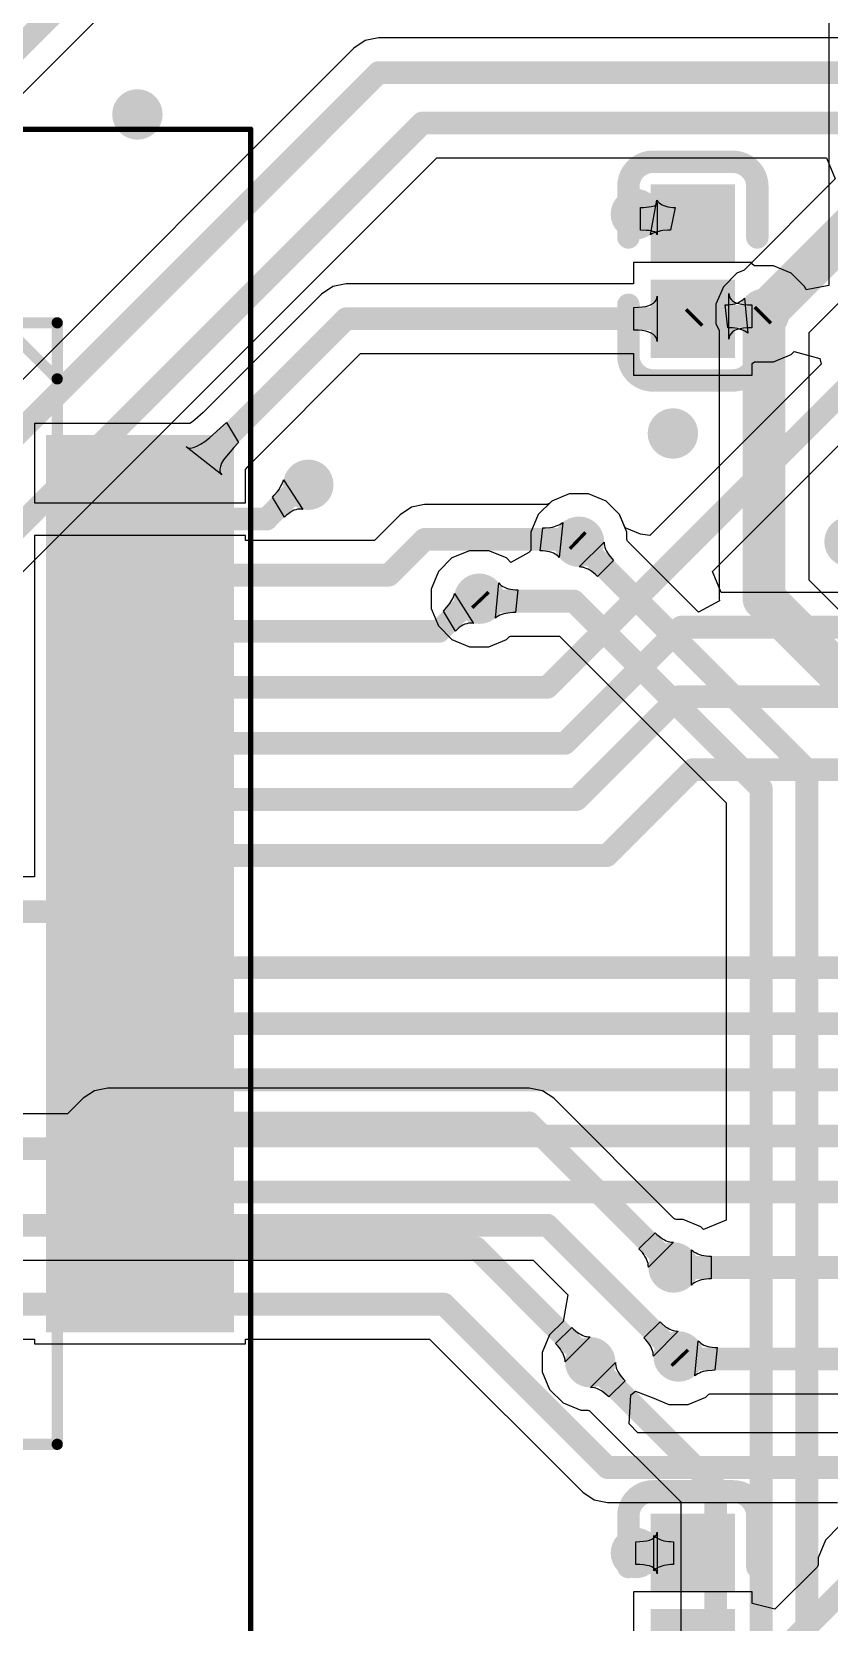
# Model space of a CAD drawing. Header units: millimetres. Extents: x -27 to 79, y -14 to 66.
# Drawn here: x 45.62 to 52.73, y 14.32 to 28.5 of the extents above; entities that cross this region are included whole.
import ezdxf

# ---------------------------------------------------------------- set-up
doc = ezdxf.new("R2010")
doc.units = ezdxf.units.MM
for name, color, linetype in [('BottomLayer', 5, 'Continuous'), ('Mechanical13', 56, 'Continuous'), ('Mechanical15', 56, 'Continuous'), ('TopLayer', 1, 'Continuous'), ('TopOverlay', 2, 'Continuous'), ('TopPaste', 8, 'Continuous'), ('TopSolder', 216, 'Continuous'), ('ViaHoleLayer', 16, 'Continuous')]:
    doc.layers.add(name, color=color, linetype=linetype)

msp = doc.modelspace()

# ---------------------------------------------------------------- hatches: boundary and pattern name
at = {"layer": 'BottomLayer'}
h = msp.add_hatch(color=5, dxfattribs=at)
edge = h.paths.add_edge_path()
edge.add_arc((46.557, 27.761), 0.225, 0, 360)
h = msp.add_hatch(color=5, dxfattribs=at)
edge = h.paths.add_edge_path()
edge.add_arc((51.002, 26.872), 0.225, 0, 360)
h = msp.add_hatch(color=5, dxfattribs=at)
edge = h.paths.add_edge_path()
edge.add_arc((52.145, 25.983), 0.225, 0, 360)
h = msp.add_hatch(color=5, dxfattribs=at)
edge = h.paths.add_edge_path()
edge.add_arc((51.332, 24.916), 0.225, 0, 360)
h = msp.add_hatch(color=5, dxfattribs=at)
edge = h.paths.add_edge_path()
edge.add_arc((48.081, 24.459), 0.225, 0, 360)
h = msp.add_hatch(color=5, dxfattribs=at)
edge = h.paths.add_edge_path()
edge.add_arc((50.494, 23.951), 0.225, 0, 360)
h = msp.add_hatch(color=5, dxfattribs=at)
edge = h.paths.add_edge_path()
edge.add_arc((52.907, 23.951), 0.225, 0, 360)
h = msp.add_hatch(color=5, dxfattribs=at)
edge = h.paths.add_edge_path()
edge.add_arc((49.605, 23.443), 0.225, 0, 360)
h = msp.add_hatch(color=5, dxfattribs=at)
edge = h.paths.add_edge_path()
edge.add_arc((51.338, 17.48), 0.225, 0, 360)
h = msp.add_hatch(color=5, dxfattribs=at)
edge = h.paths.add_edge_path()
edge.add_arc((51.383, 16.686), 0.225, 0, 360)
h = msp.add_hatch(color=5, dxfattribs=at)
edge = h.paths.add_edge_path()
edge.add_arc((50.595, 16.635), 0.225, 0, 360)
h = msp.add_hatch(color=5, dxfattribs=at)
edge = h.paths.add_edge_path()
edge.add_arc((51.002, 14.934), 0.225, 0, 360)
at = {"layer": 'TopLayer'}
h = msp.add_hatch(color=1, dxfattribs=at)
edge = h.paths.add_edge_path()
edge.add_arc((46.557, 27.761), 0.225, 0, 360)
h = msp.add_hatch(color=1, dxfattribs=at)
edge = h.paths.add_edge_path()
edge.add_arc((51.002, 26.872), 0.225, 0, 360)
for points in [[(51.185, 26.489), (51.185, 27.089), (51.835, 27.089), (51.835, 26.489)], [(51.185, 25.639), (51.185, 26.239), (51.835, 26.239), (51.835, 25.639)], [(45.842, 24.803), (47.317, 24.803), (47.317, 24.503), (45.842, 24.503)], [(45.842, 24.303), (47.317, 24.303), (47.317, 24.003), (45.842, 24.003)], [(45.842, 23.803), (47.317, 23.803), (47.317, 23.503), (45.842, 23.503)], [(45.842, 23.303), (47.317, 23.303), (47.317, 23.003), (45.842, 23.003)], [(45.842, 22.803), (47.317, 22.803), (47.317, 22.503), (45.842, 22.503)], [(45.842, 22.303), (47.317, 22.303), (47.317, 22.003), (45.842, 22.003)], [(45.842, 21.803), (47.317, 21.803), (47.317, 21.503), (45.842, 21.503)], [(45.842, 21.303), (47.317, 21.303), (47.317, 21.003), (45.842, 21.003)], [(45.842, 20.803), (47.317, 20.803), (47.317, 20.503), (45.842, 20.503)], [(45.842, 20.303), (47.317, 20.303), (47.317, 20.003), (45.842, 20.003)], [(45.842, 19.803), (47.317, 19.803), (47.317, 19.503), (45.842, 19.503)], [(45.842, 19.303), (47.317, 19.303), (47.317, 19.003), (45.842, 19.003)], [(45.842, 18.803), (47.317, 18.803), (47.317, 18.503), (45.842, 18.503)], [(45.842, 18.303), (47.317, 18.303), (47.317, 18.003), (45.842, 18.003)], [(45.842, 17.803), (47.317, 17.803), (47.317, 17.503), (45.842, 17.503)], [(45.842, 17.303), (47.317, 17.303), (47.317, 17.003), (45.842, 17.003)], [(51.185, 14.634), (51.185, 15.234), (51.835, 15.234), (51.835, 14.634)], [(51.185, 13.784), (51.185, 14.384), (51.835, 14.384), (51.835, 13.784)]]:
    msp.add_hatch(color=1, dxfattribs=at).paths.add_polyline_path(points)
h = msp.add_hatch(color=1, dxfattribs=at)
edge = h.paths.add_edge_path()
edge.add_arc((52.145, 25.983), 0.225, 0, 360)
h = msp.add_hatch(color=1, dxfattribs=at)
edge = h.paths.add_edge_path()
edge.add_arc((51.332, 24.916), 0.225, 0, 360)
h = msp.add_hatch(color=1, dxfattribs=at)
edge = h.paths.add_edge_path()
edge.add_arc((48.081, 24.459), 0.225, 0, 360)
h = msp.add_hatch(color=1, dxfattribs=at)
edge = h.paths.add_edge_path()
edge.add_arc((50.494, 23.951), 0.225, 0, 360)
h = msp.add_hatch(color=1, dxfattribs=at)
edge = h.paths.add_edge_path()
edge.add_arc((52.907, 23.951), 0.225, 0, 360)
h = msp.add_hatch(color=1, dxfattribs=at)
edge = h.paths.add_edge_path()
edge.add_arc((49.605, 23.443), 0.225, 0, 360)
h = msp.add_hatch(color=1, dxfattribs=at)
edge = h.paths.add_edge_path()
edge.add_arc((51.338, 17.48), 0.225, 0, 360)
h = msp.add_hatch(color=1, dxfattribs=at)
edge = h.paths.add_edge_path()
edge.add_arc((51.383, 16.686), 0.225, 0, 360)
h = msp.add_hatch(color=1, dxfattribs=at)
edge = h.paths.add_edge_path()
edge.add_arc((50.595, 16.635), 0.225, 0, 360)
h = msp.add_hatch(color=1, dxfattribs=at)
edge = h.paths.add_edge_path()
edge.add_arc((51.002, 14.934), 0.225, 0, 360)
at = {"layer": 'TopPaste'}
for points in [[(51.185, 26.489), (51.185, 27.089), (51.835, 27.089), (51.835, 26.489)], [(51.185, 25.639), (51.185, 26.239), (51.835, 26.239), (51.835, 25.639)], [(45.842, 24.803), (47.317, 24.803), (47.317, 24.503), (45.842, 24.503)], [(45.842, 24.303), (47.317, 24.303), (47.317, 24.003), (45.842, 24.003)], [(45.842, 23.803), (47.317, 23.803), (47.317, 23.503), (45.842, 23.503)], [(45.842, 23.303), (47.317, 23.303), (47.317, 23.003), (45.842, 23.003)], [(45.842, 22.803), (47.317, 22.803), (47.317, 22.503), (45.842, 22.503)], [(45.842, 22.303), (47.317, 22.303), (47.317, 22.003), (45.842, 22.003)], [(45.842, 21.803), (47.317, 21.803), (47.317, 21.503), (45.842, 21.503)], [(45.842, 21.303), (47.317, 21.303), (47.317, 21.003), (45.842, 21.003)], [(45.842, 20.803), (47.317, 20.803), (47.317, 20.503), (45.842, 20.503)], [(45.842, 20.303), (47.317, 20.303), (47.317, 20.003), (45.842, 20.003)], [(45.842, 19.803), (47.317, 19.803), (47.317, 19.503), (45.842, 19.503)], [(45.842, 19.303), (47.317, 19.303), (47.317, 19.003), (45.842, 19.003)], [(45.842, 18.803), (47.317, 18.803), (47.317, 18.503), (45.842, 18.503)], [(45.842, 18.303), (47.317, 18.303), (47.317, 18.003), (45.842, 18.003)], [(45.842, 17.803), (47.317, 17.803), (47.317, 17.503), (45.842, 17.503)], [(45.842, 17.303), (47.317, 17.303), (47.317, 17.003), (45.842, 17.003)], [(51.185, 14.634), (51.185, 15.234), (51.835, 15.234), (51.835, 14.634)], [(51.185, 13.784), (51.185, 14.384), (51.835, 14.384), (51.835, 13.784)]]:
    msp.add_hatch(color=8, dxfattribs=at).paths.add_polyline_path(points)
at = {"layer": 'TopSolder'}
for points in [[(51.134, 26.438), (51.134, 27.139), (51.885, 27.139), (51.885, 26.438)], [(51.134, 25.588), (51.134, 26.289), (51.885, 26.289), (51.885, 25.588)], [(45.741, 24.904), (47.419, 24.904), (47.419, 24.401), (45.741, 24.401)], [(45.741, 24.404), (47.419, 24.404), (47.419, 23.901), (45.741, 23.901)], [(45.741, 23.904), (47.419, 23.904), (47.419, 23.401), (45.741, 23.401)], [(45.741, 23.404), (47.419, 23.404), (47.419, 22.901), (45.741, 22.901)], [(45.741, 22.904), (47.419, 22.904), (47.419, 22.401), (45.741, 22.401)], [(45.741, 22.404), (47.419, 22.404), (47.419, 21.901), (45.741, 21.901)], [(45.741, 21.904), (47.419, 21.904), (47.419, 21.401), (45.741, 21.401)], [(45.741, 21.404), (47.419, 21.404), (47.419, 20.901), (45.741, 20.901)], [(45.741, 20.904), (47.419, 20.904), (47.419, 20.401), (45.741, 20.401)], [(45.741, 20.404), (47.419, 20.404), (47.419, 19.901), (45.741, 19.901)], [(45.741, 19.904), (47.419, 19.904), (47.419, 19.401), (45.741, 19.401)], [(45.741, 19.404), (47.419, 19.404), (47.419, 18.901), (45.741, 18.901)], [(45.741, 18.904), (47.419, 18.904), (47.419, 18.401), (45.741, 18.401)], [(45.741, 18.404), (47.419, 18.404), (47.419, 17.901), (45.741, 17.901)], [(45.741, 17.904), (47.419, 17.904), (47.419, 17.401), (45.741, 17.401)], [(45.741, 17.404), (47.419, 17.404), (47.419, 16.901), (45.741, 16.901)], [(51.134, 14.583), (51.134, 15.284), (51.885, 15.284), (51.885, 14.583)], [(51.134, 13.733), (51.134, 14.434), (51.885, 14.434), (51.885, 13.733)]]:
    msp.add_hatch(color=216, dxfattribs=at).paths.add_polyline_path(points)
at = {"layer": 'ViaHoleLayer'}
h = msp.add_hatch(color=16, dxfattribs=at)
edge = h.paths.add_edge_path()
edge.add_arc((46.557, 27.761), 0.1, 0, 360)
h = msp.add_hatch(color=16, dxfattribs=at)
edge = h.paths.add_edge_path()
edge.add_arc((51.002, 26.872), 0.1, 0, 360)
h = msp.add_hatch(color=16, dxfattribs=at)
edge = h.paths.add_edge_path()
edge.add_arc((52.145, 25.983), 0.1, 0, 360)
h = msp.add_hatch(color=16, dxfattribs=at)
edge = h.paths.add_edge_path()
edge.add_arc((51.332, 24.916), 0.1, 0, 360)
h = msp.add_hatch(color=16, dxfattribs=at)
edge = h.paths.add_edge_path()
edge.add_arc((48.081, 24.459), 0.1, 0, 360)
h = msp.add_hatch(color=16, dxfattribs=at)
edge = h.paths.add_edge_path()
edge.add_arc((50.494, 23.951), 0.1, 0, 360)
h = msp.add_hatch(color=16, dxfattribs=at)
edge = h.paths.add_edge_path()
edge.add_arc((49.605, 23.443), 0.1, 0, 360)
h = msp.add_hatch(color=16, dxfattribs=at)
edge = h.paths.add_edge_path()
edge.add_arc((51.338, 17.48), 0.1, 0, 360)
h = msp.add_hatch(color=16, dxfattribs=at)
edge = h.paths.add_edge_path()
edge.add_arc((50.595, 16.635), 0.1, 0, 360)
h = msp.add_hatch(color=16, dxfattribs=at)
edge = h.paths.add_edge_path()
edge.add_arc((51.383, 16.686), 0.1, 0, 360)
h = msp.add_hatch(color=16, dxfattribs=at)
edge = h.paths.add_edge_path()
edge.add_arc((51.002, 14.934), 0.1, 0, 360)

# ---------------------------------------------------------------- linework, layer by layer
at = {"layer": 'BottomLayer'}
for p, q in [((48.589, 28.421), (48.488, 28.353)), ((48.708, 28.444), (48.589, 28.421)), ((59.857, 28.444), (48.708, 28.444)), ((48.488, 28.353), (45.267, 25.132)), ((43.858, 22.006), (49.226, 27.374)), ((49.226, 27.374), (52.702, 27.374)), ((52.702, 27.374), (52.78, 27.186)), ((52.78, 27.186), (51.967, 26.372)), ((52.546, 25.816), (53.454, 26.724)), ((51.902, 26.346), (51.782, 26.225)), ((51.967, 26.372), (51.902, 26.346)), ((51.782, 26.225), (51.716, 26.068)), ((51.716, 26.068), (51.716, 25.897)), ((51.716, 25.897), (51.743, 25.833)), ((51.743, 25.833), (51.743, 23.443)), ((52.546, 23.609), (52.546, 25.816)), ((50.251, 24.314), (50.131, 24.193)), ((50.408, 24.379), (50.251, 24.314)), ((50.579, 24.379), (50.408, 24.379)), ((50.736, 24.314), (50.579, 24.379)), ((50.857, 24.193), (50.736, 24.314)), ((50.131, 24.193), (50.065, 24.036)), ((50.922, 24.036), (50.857, 24.193)), ((50.065, 24.036), (50.065, 23.872)), ((50.922, 23.973), (50.922, 24.036)), ((50.924, 23.965), (50.922, 23.973)), ((49.519, 23.871), (49.362, 23.806)), ((49.69, 23.871), (49.519, 23.871)), ((49.847, 23.806), (49.69, 23.871)), ((50.046, 23.855), (49.887, 23.766)), ((50.065, 23.872), (50.046, 23.855)), ((50.496, 23.726), (50.719, 23.948)), ((50.719, 23.948), (50.719, 23.933)), ((50.719, 23.933), (50.722, 23.917)), ((50.722, 23.917), (50.726, 23.901)), ((50.726, 23.901), (50.732, 23.885)), ((50.732, 23.885), (50.739, 23.868)), ((50.739, 23.868), (50.749, 23.852)), ((50.749, 23.852), (50.76, 23.835)), ((50.76, 23.835), (50.772, 23.819)), ((50.924, 23.964), (50.924, 23.965)), ((50.924, 23.963), (50.924, 23.964)), ((50.925, 23.962), (50.924, 23.963)), ((50.925, 23.961), (50.925, 23.962)), ((50.928, 23.956), (50.925, 23.961)), ((50.93, 23.954), (50.928, 23.956)), ((51.56, 23.324), (50.93, 23.954)), ((49.242, 23.685), (49.176, 23.528)), ((49.362, 23.806), (49.242, 23.685)), ((49.887, 23.766), (49.847, 23.806)), ((50.512, 23.725), (50.496, 23.726)), ((50.527, 23.723), (50.512, 23.725)), ((50.543, 23.718), (50.527, 23.723)), ((50.56, 23.713), (50.543, 23.718)), ((50.576, 23.705), (50.56, 23.713)), ((50.592, 23.696), (50.576, 23.705)), ((50.609, 23.685), (50.592, 23.696)), ((50.642, 23.658), (50.609, 23.685)), ((50.803, 23.785), (50.659, 23.641)), ((50.772, 23.819), (50.787, 23.802)), ((50.787, 23.802), (50.803, 23.785)), ((49.749, 23.27), (49.78, 23.584)), ((49.78, 23.584), (49.79, 23.572)), ((49.79, 23.572), (49.802, 23.562)), ((49.802, 23.562), (49.816, 23.553)), ((49.816, 23.553), (49.831, 23.545)), ((49.831, 23.545), (49.847, 23.538)), ((50.659, 23.641), (50.642, 23.658)), ((53.317, 22.837), (52.546, 23.609)), ((49.176, 23.528), (49.176, 23.357)), ((49.847, 23.538), (49.865, 23.532)), ((49.865, 23.532), (49.884, 23.528)), ((49.884, 23.528), (49.905, 23.525)), ((49.905, 23.525), (49.927, 23.523)), ((49.927, 23.523), (49.95, 23.522)), ((49.95, 23.522), (49.928, 23.319)), ((51.747, 23.424), (51.56, 23.324)), ((51.743, 23.443), (51.747, 23.424)), ((49.176, 23.357), (49.242, 23.2)), ((49.762, 23.28), (49.749, 23.27)), ((49.775, 23.288), (49.762, 23.28)), ((49.79, 23.295), (49.775, 23.288)), ((49.806, 23.302), (49.79, 23.295)), ((49.823, 23.307), (49.806, 23.302)), ((49.842, 23.311), (49.823, 23.307)), ((49.861, 23.315), (49.842, 23.311)), ((49.904, 23.319), (49.861, 23.315)), ((49.928, 23.319), (49.904, 23.319)), ((49.242, 23.2), (49.362, 23.08)), ((49.362, 23.08), (49.519, 23.014)), ((49.519, 23.014), (49.69, 23.014)), ((49.69, 23.014), (49.847, 23.08)), ((49.847, 23.08), (49.871, 23.104)), ((49.871, 23.104), (49.874, 23.105)), ((49.874, 23.105), (49.876, 23.107)), ((49.876, 23.107), (49.878, 23.107)), ((49.878, 23.107), (49.883, 23.108)), ((49.883, 23.108), (49.888, 23.109)), ((49.888, 23.109), (49.897, 23.11)), ((49.897, 23.11), (50.32, 23.11)), ((50.32, 23.11), (51.808, 21.622)), ((51.808, 21.622), (51.808, 17.903)), ((46.173, 19.056), (46.072, 18.989)), ((46.292, 19.08), (46.173, 19.056)), ((50.049, 19.08), (46.292, 19.08)), ((50.168, 19.056), (50.049, 19.08)), ((50.269, 18.989), (50.168, 19.056)), ((46.072, 18.989), (45.934, 18.851)), ((51.339, 17.918), (50.269, 18.989)), ((45.934, 18.851), (42.545, 18.851)), ((51.346, 17.913), (51.339, 17.918)), ((51.348, 17.912), (51.346, 17.913)), ((51.349, 17.911), (51.348, 17.912)), ((51.351, 17.911), (51.349, 17.911)), ((51.351, 17.91), (51.351, 17.911)), ((51.352, 17.91), (51.351, 17.91)), ((51.36, 17.908), (51.352, 17.91)), ((51.423, 17.908), (51.36, 17.908)), ((51.581, 17.843), (51.423, 17.908)), ((51.808, 17.903), (51.605, 17.818)), ((51.029, 17.646), (51.173, 17.789)), ((51.173, 17.789), (51.19, 17.773)), ((51.19, 17.773), (51.223, 17.746)), ((51.223, 17.746), (51.24, 17.735)), ((51.24, 17.735), (51.256, 17.726)), ((51.605, 17.818), (51.581, 17.843)), ((51.045, 17.629), (51.029, 17.646)), ((51.06, 17.612), (51.045, 17.629)), ((51.072, 17.595), (51.06, 17.612)), ((51.083, 17.579), (51.072, 17.595)), ((51.336, 17.705), (51.113, 17.482)), ((51.256, 17.726), (51.272, 17.718)), ((51.272, 17.718), (51.288, 17.712)), ((51.288, 17.712), (51.304, 17.708)), ((51.304, 17.708), (51.32, 17.706)), ((51.32, 17.706), (51.336, 17.705)), ((42.472, 17.544), (50.086, 17.544)), ((50.086, 17.544), (50.394, 17.235)), ((51.093, 17.562), (51.083, 17.579)), ((51.1, 17.546), (51.093, 17.562)), ((51.106, 17.53), (51.1, 17.546)), ((51.11, 17.514), (51.106, 17.53)), ((51.112, 17.498), (51.11, 17.514)), ((51.113, 17.482), (51.112, 17.498)), ((50.394, 17.235), (50.353, 16.998)), ((50.232, 16.878), (50.167, 16.721)), ((50.353, 16.998), (50.232, 16.878)), ((51.073, 16.852), (51.217, 16.996)), ((51.38, 16.911), (51.158, 16.689)), ((51.217, 16.996), (51.234, 16.979)), ((51.234, 16.979), (51.267, 16.952)), ((51.267, 16.952), (51.284, 16.941)), ((51.284, 16.941), (51.3, 16.932)), ((51.3, 16.932), (51.317, 16.924)), ((51.317, 16.924), (51.333, 16.918)), ((51.333, 16.918), (51.349, 16.914)), ((51.349, 16.914), (51.365, 16.912)), ((51.365, 16.912), (51.38, 16.911)), ((51.09, 16.835), (51.073, 16.852)), ((51.104, 16.818), (51.09, 16.835)), ((51.117, 16.801), (51.104, 16.818)), ((51.128, 16.785), (51.117, 16.801)), ((51.137, 16.768), (51.128, 16.785)), ((51.145, 16.752), (51.137, 16.768)), ((51.15, 16.736), (51.145, 16.752)), ((51.155, 16.72), (51.15, 16.736)), ((50.167, 16.721), (50.167, 16.55)), ((50.598, 16.41), (50.82, 16.633)), ((50.82, 16.633), (50.821, 16.617)), ((50.821, 16.617), (50.823, 16.602)), ((50.823, 16.602), (50.827, 16.586)), ((51.157, 16.704), (51.155, 16.72)), ((51.158, 16.689), (51.157, 16.704)), ((50.167, 16.55), (50.232, 16.393)), ((50.905, 16.47), (50.761, 16.326)), ((50.827, 16.586), (50.833, 16.569)), ((50.833, 16.569), (50.841, 16.553)), ((50.841, 16.553), (50.85, 16.537)), ((50.85, 16.537), (50.861, 16.52)), ((50.861, 16.52), (50.874, 16.504)), ((50.874, 16.504), (50.888, 16.487)), ((50.888, 16.487), (50.905, 16.47)), ((50.232, 16.393), (50.353, 16.272)), ((50.613, 16.41), (50.598, 16.41)), ((50.629, 16.407), (50.613, 16.41)), ((50.645, 16.403), (50.629, 16.407)), ((50.661, 16.397), (50.645, 16.403)), ((50.677, 16.39), (50.661, 16.397)), ((50.694, 16.381), (50.677, 16.39)), ((50.71, 16.369), (50.694, 16.381)), ((50.744, 16.342), (50.71, 16.369)), ((50.761, 16.326), (50.744, 16.342)), ((50.353, 16.272), (50.51, 16.207)), ((50.51, 16.207), (50.573, 16.207)), ((50.573, 16.207), (50.581, 16.205)), ((50.581, 16.205), (50.582, 16.205)), ((50.582, 16.205), (50.583, 16.205)), ((50.583, 16.205), (50.584, 16.204)), ((50.584, 16.204), (50.585, 16.204)), ((50.585, 16.204), (50.587, 16.202)), ((50.587, 16.202), (50.594, 16.197)), ((50.594, 16.197), (51.402, 15.389)), ((51.402, 15.389), (51.402, 7.62))]:
    msp.add_line(p, q, dxfattribs=at)
for points, const_width in [([(43.255, 22.681), (48.708, 28.134)], 0.203), ([(48.708, 28.134), (60.146, 28.134)], 0.203), ([(43.487, 22.074), (49.097, 27.684)], 0.203), ([(49.097, 27.684), (61.974, 27.684)], 0.203), ([(52.145, 25.983), (53.288, 27.126)], 0.381), ([(52.145, 23.443), (52.145, 25.983)], 0.381), ([(50.494, 23.951), (52.526, 21.919)], 0.203), ([(49.605, 23.443), (49.626, 23.421)], 0.203), ([(52.145, 23.443), (53.034, 22.554)], 0.381), ([(49.626, 23.421), (50.449, 23.421)], 0.203), ([(50.449, 23.421), (52.119, 21.75)], 0.203), ([(52.526, 11.301), (52.526, 21.919)], 0.203), ([(52.119, 10.895), (52.119, 21.75)], 0.203), ([(46.063, 18.54), (46.292, 18.769)], 0.203), ([(46.292, 18.769), (50.049, 18.769)], 0.203), ([(50.049, 18.769), (51.338, 17.48)], 0.203), ([(42.239, 18.54), (46.063, 18.54)], 0.203), ([(42.162, 17.855), (50.214, 17.855)], 0.203), ([(50.214, 17.855), (51.383, 16.686)], 0.203), ([(50.602, 16.629), (51.713, 15.518)], 0.203), ([(51.713, 7.491), (51.713, 15.518)], 0.203)]:
    msp.add_lwpolyline(points, dxfattribs=dict(at, const_width=const_width))
for points, const_width in [([(48.657, 28.134, 1), (48.758, 28.134, 1)], 0.102), ([(48.657, 28.134, 1), (48.758, 28.134, 1)], 0.102), ([(49.046, 27.684, 1), (49.148, 27.684, 1)], 0.102), ([(49.046, 27.684, 1), (49.148, 27.684, 1)], 0.102), ([(52.049, 25.983, 1), (52.24, 25.983, 1)], 0.191), ([(52.049, 25.983, 1), (52.24, 25.983, 1)], 0.191), ([(50.443, 23.951, 1), (50.544, 23.951, 1)], 0.102), ([(49.554, 23.443, 1), (49.655, 23.443, 1)], 0.102), ([(52.049, 23.443, 1), (52.24, 23.443, 1)], 0.191), ([(52.049, 23.443, 1), (52.24, 23.443, 1)], 0.191), ([(49.576, 23.421, 1), (49.677, 23.421, 1)], 0.102), ([(49.576, 23.421, 1), (49.677, 23.421, 1)], 0.102), ([(50.398, 23.421, 1), (50.5, 23.421, 1)], 0.102), ([(50.398, 23.421, 1), (50.5, 23.421, 1)], 0.102), ([(52.475, 21.919, 1), (52.576, 21.919, 1)], 0.102), ([(52.475, 21.919, 1), (52.576, 21.919, 1)], 0.102), ([(52.068, 21.75, 1), (52.17, 21.75, 1)], 0.102), ([(52.068, 21.75, 1), (52.17, 21.75, 1)], 0.102), ([(46.241, 18.769, 1), (46.342, 18.769, 1)], 0.102), ([(46.241, 18.769, 1), (46.342, 18.769, 1)], 0.102), ([(49.998, 18.769, 1), (50.1, 18.769, 1)], 0.102), ([(49.998, 18.769, 1), (50.1, 18.769, 1)], 0.102), ([(46.012, 18.54, 1), (46.114, 18.54, 1)], 0.102), ([(46.012, 18.54, 1), (46.114, 18.54, 1)], 0.102), ([(50.163, 17.855, 1), (50.265, 17.855, 1)], 0.102), ([(50.163, 17.855, 1), (50.265, 17.855, 1)], 0.102), ([(51.287, 17.48, 1), (51.389, 17.48, 1)], 0.102), ([(51.332, 16.686, 1), (51.433, 16.686, 1)], 0.102), ([(50.551, 16.629, 1), (50.652, 16.629, 1)], 0.102), ([(51.662, 15.518, 1), (51.764, 15.518, 1)], 0.102), ([(51.662, 15.518, 1), (51.764, 15.518, 1)], 0.102)]:
    msp.add_lwpolyline(points, format="xyb", close=True, dxfattribs=dict(at, const_width=const_width))
at = {"layer": 'Mechanical13', "const_width": 0.1}
for points in [[(35.842, 25.903), (45.842, 25.903)], [(45.342, 25.903), (45.842, 25.403)], [(45.842, 15.903), (45.842, 25.903)], [(35.842, 15.903), (45.842, 15.903)]]:
    msp.add_lwpolyline(points, dxfattribs=at)
at = {"layer": 'Mechanical13', "const_width": 0.05}
for points in [[(45.817, 25.903, 1), (45.867, 25.903, 1)], [(45.817, 25.903, 1), (45.867, 25.903, 1)], [(45.817, 25.403, 1), (45.867, 25.403, 1)], [(45.817, 15.903, 1), (45.867, 15.903, 1)], [(45.817, 15.903, 1), (45.867, 15.903, 1)]]:
    msp.add_lwpolyline(points, format="xyb", close=True, dxfattribs=at)
at = {"layer": 'Mechanical15', "const_width": 0.05}
for points in [[(34.117, 27.628), (47.567, 27.628)], [(47.567, 14.178), (47.567, 27.628)]]:
    msp.add_lwpolyline(points, dxfattribs=at)
at = {"layer": 'Mechanical15', "const_width": 0.025}
msp.add_lwpolyline([(47.554, 27.628, 1), (47.579, 27.628, 1)], format="xyb", close=True, dxfattribs=at)
msp.add_lwpolyline([(47.554, 27.628, 1), (47.579, 27.628, 1)], format="xyb", close=True, dxfattribs=at)
at = {"layer": 'TopLayer'}
for p, q in [((52.723, 32.458), (52.723, 26.237)), ((44.951, 27.366), (47.513, 29.929)), ((51.131, 26.687), (51.189, 26.997)), ((51.154, 26.942), (51.167, 26.947)), ((51.167, 26.947), (51.177, 26.953)), ((51.177, 26.953), (51.185, 26.959)), ((51.185, 26.959), (51.189, 26.967)), ((51.189, 26.997), (51.198, 26.984)), ((51.189, 26.967), (51.191, 26.975)), ((51.191, 26.975), (51.191, 26.686)), ((51.198, 26.984), (51.209, 26.973)), ((51.209, 26.973), (51.222, 26.964)), ((51.222, 26.964), (51.236, 26.955)), ((51.236, 26.955), (51.252, 26.948)), ((51.252, 26.948), (51.269, 26.942)), ((51.043, 26.729), (51.043, 26.932)), ((51.043, 26.932), (51.071, 26.932)), ((51.071, 26.932), (51.118, 26.936)), ((51.118, 26.936), (51.138, 26.939)), ((51.138, 26.939), (51.154, 26.942)), ((51.269, 26.942), (51.288, 26.938)), ((51.288, 26.938), (51.308, 26.934)), ((51.308, 26.934), (51.33, 26.932)), ((51.353, 26.932), (51.31, 26.729)), ((51.33, 26.932), (51.353, 26.932)), ((51.096, 26.727), (51.043, 26.729)), ((51.118, 26.725), (51.096, 26.727)), ((51.138, 26.722), (51.118, 26.725)), ((51.143, 26.695), (51.131, 26.687)), ((51.154, 26.718), (51.138, 26.722)), ((51.157, 26.702), (51.143, 26.695)), ((51.167, 26.713), (51.154, 26.718)), ((51.172, 26.708), (51.157, 26.702)), ((51.177, 26.708), (51.167, 26.713)), ((51.188, 26.714), (51.172, 26.708)), ((51.185, 26.701), (51.177, 26.708)), ((51.189, 26.694), (51.185, 26.701)), ((51.205, 26.718), (51.188, 26.714)), ((51.191, 26.686), (51.189, 26.694)), ((51.224, 26.722), (51.205, 26.718)), ((51.243, 26.725), (51.224, 26.722)), ((51.287, 26.728), (51.243, 26.725)), ((51.31, 26.729), (51.287, 26.728)), ((52.038, 26.442), (50.981, 26.442)), ((50.981, 26.442), (50.981, 26.249)), ((52.038, 26.425), (52.038, 26.442)), ((52.059, 26.411), (52.038, 26.425)), ((52.23, 26.411), (52.059, 26.411)), ((52.387, 26.346), (52.23, 26.411)), ((48.418, 26.249), (48.299, 26.226)), ((50.981, 26.249), (48.418, 26.249)), ((52.508, 26.225), (52.387, 26.346)), ((52.723, 26.237), (52.52, 26.196)), ((48.198, 26.158), (47.142, 25.103)), ((48.299, 26.226), (48.198, 26.158)), ((51.172, 26.09), (51.182, 26.105)), ((51.182, 26.105), (51.189, 26.123)), ((51.189, 26.123), (51.191, 26.142)), ((51.191, 26.142), (51.191, 25.735)), ((51.832, 25.757), (51.832, 26.164)), ((51.832, 26.164), (51.834, 26.145)), ((51.834, 26.145), (51.84, 26.127)), ((51.84, 26.127), (51.85, 26.112)), ((51.85, 26.112), (51.864, 26.099)), ((51.864, 26.099), (51.882, 26.088)), ((51.918, 26.084), (51.933, 26.092)), ((51.933, 26.092), (51.947, 26.102)), ((51.947, 26.102), (51.959, 26.112)), ((51.959, 26.112), (51.969, 26.124)), ((51.969, 26.124), (52, 25.81)), ((52.52, 26.196), (52.508, 26.225)), ((50.984, 26.04), (51.024, 26.041)), ((50.984, 25.837), (50.984, 26.04)), ((51.024, 26.041), (51.059, 26.044)), ((51.059, 26.044), (51.09, 26.049)), ((51.09, 26.049), (51.116, 26.057)), ((51.116, 26.057), (51.139, 26.066)), ((51.139, 26.066), (51.158, 26.077)), ((51.158, 26.077), (51.172, 26.09)), ((51.799, 26.062), (51.823, 26.063)), ((51.822, 25.859), (51.799, 26.062)), ((51.823, 26.063), (51.845, 26.065)), ((51.845, 26.065), (51.865, 26.068)), ((51.865, 26.068), (51.884, 26.072)), ((51.882, 26.088), (51.905, 26.079)), ((51.884, 26.072), (51.902, 26.078)), ((51.902, 26.078), (51.918, 26.084)), ((51.905, 26.079), (51.931, 26.071)), ((51.931, 26.071), (51.962, 26.066)), ((51.962, 26.066), (51.996, 26.063)), ((51.996, 26.063), (52.035, 26.062)), ((52.035, 26.062), (52.035, 25.859)), ((51.024, 25.836), (50.984, 25.837)), ((51.059, 25.833), (51.024, 25.836)), ((51.09, 25.828), (51.059, 25.833)), ((51.116, 25.821), (51.09, 25.828)), ((51.139, 25.812), (51.116, 25.821)), ((51.158, 25.8), (51.139, 25.812)), ((51.867, 25.857), (51.822, 25.859)), ((51.85, 25.809), (51.84, 25.794)), ((51.864, 25.822), (51.85, 25.809)), ((51.882, 25.834), (51.864, 25.822)), ((51.888, 25.855), (51.867, 25.857)), ((51.905, 25.843), (51.882, 25.834)), ((51.908, 25.851), (51.888, 25.855)), ((51.931, 25.85), (51.905, 25.843)), ((51.926, 25.847), (51.908, 25.851)), ((51.944, 25.841), (51.926, 25.847)), ((51.962, 25.855), (51.931, 25.85)), ((51.96, 25.835), (51.944, 25.841)), ((51.974, 25.828), (51.96, 25.835)), ((51.996, 25.858), (51.962, 25.855)), ((51.988, 25.819), (51.974, 25.828)), ((52, 25.81), (51.988, 25.819)), ((52.035, 25.859), (51.996, 25.858)), ((51.172, 25.787), (51.158, 25.8)), ((51.182, 25.772), (51.172, 25.787)), ((51.189, 25.755), (51.182, 25.772)), ((51.191, 25.735), (51.189, 25.755)), ((51.834, 25.777), (51.832, 25.757)), ((51.84, 25.794), (51.834, 25.777)), ((47.56, 24.641), (48.546, 25.628)), ((48.546, 25.628), (50.981, 25.628)), ((50.981, 25.628), (50.981, 25.435)), ((52.655, 25.535), (51.125, 24.006)), ((52.038, 25.54), (52.059, 25.554)), ((52.038, 25.435), (52.038, 25.54)), ((52.059, 25.554), (52.23, 25.554)), ((52.23, 25.554), (52.387, 25.62)), ((52.387, 25.62), (52.414, 25.647)), ((52.414, 25.647), (52.641, 25.586)), ((52.641, 25.586), (52.655, 25.535)), ((50.981, 25.435), (52.038, 25.435)), ((51.686, 23.687), (53.253, 25.255)), ((47.142, 25.103), (47.069, 25.038)), ((47.025, 25.006), (45.639, 25.006)), ((45.639, 25.006), (45.639, 24.299)), ((47.038, 25.014), (47.025, 25.006)), ((47.069, 25.038), (47.038, 25.014)), ((47.2, 24.878), (47.296, 24.963)), ((47.296, 24.963), (47.35, 25.015)), ((47.35, 25.015), (47.458, 24.835)), ((47.087, 24.802), (47.121, 24.82)), ((47.121, 24.82), (47.159, 24.846)), ((47.159, 24.846), (47.2, 24.878)), ((47.458, 24.835), (47.416, 24.792)), ((47.311, 24.548), (46.991, 24.797)), ((46.991, 24.797), (47.009, 24.788)), ((47.009, 24.788), (47.031, 24.786)), ((47.031, 24.786), (47.057, 24.79)), ((47.057, 24.79), (47.087, 24.802)), ((47.326, 24.681), (47.308, 24.65)), ((47.35, 24.714), (47.326, 24.681)), ((47.416, 24.792), (47.35, 24.714)), ((47.297, 24.623), (47.291, 24.599)), ((47.291, 24.599), (47.292, 24.579)), ((47.292, 24.579), (47.298, 24.562)), ((47.308, 24.65), (47.297, 24.623)), ((47.298, 24.562), (47.311, 24.548)), ((47.52, 24.595), (47.56, 24.641)), ((47.52, 24.299), (47.52, 24.595)), ((47.777, 24.366), (47.805, 24.399)), ((47.805, 24.399), (47.818, 24.415)), ((47.818, 24.415), (47.837, 24.446)), ((47.837, 24.446), (47.845, 24.461)), ((47.845, 24.461), (47.852, 24.475)), ((47.852, 24.475), (47.857, 24.49)), ((47.857, 24.49), (47.86, 24.504)), ((47.86, 24.504), (48.031, 24.239)), ((45.639, 24.299), (47.52, 24.299)), ((47.761, 24.349), (47.777, 24.366)), ((47.869, 24.17), (47.761, 24.349)), ((49, 24.26), (48.899, 24.192)), ((49.118, 24.283), (49, 24.26)), ((50.201, 24.283), (49.118, 24.283)), ((50.21, 24.284), (50.201, 24.283)), ((50.215, 24.285), (50.21, 24.284)), ((50.22, 24.286), (50.215, 24.285)), ((50.222, 24.287), (50.22, 24.286)), ((50.224, 24.288), (50.222, 24.287)), ((50.227, 24.29), (50.224, 24.288)), ((50.251, 24.314), (50.227, 24.29)), ((50.408, 24.379), (50.251, 24.314)), ((50.579, 24.379), (50.408, 24.379)), ((50.736, 24.314), (50.579, 24.379)), ((50.857, 24.193), (50.736, 24.314)), ((47.886, 24.187), (47.869, 24.17)), ((47.903, 24.201), (47.886, 24.187)), ((47.92, 24.213), (47.903, 24.201)), ((47.936, 24.223), (47.92, 24.213)), ((47.953, 24.231), (47.936, 24.223)), ((47.969, 24.236), (47.953, 24.231)), ((47.985, 24.24), (47.969, 24.236)), ((48, 24.242), (47.985, 24.24)), ((48.016, 24.242), (48, 24.242)), ((48.031, 24.239), (48.016, 24.242)), ((48.899, 24.192), (48.67, 23.963)), ((50.349, 24.123), (50.318, 23.809)), ((50.323, 24.105), (50.337, 24.114)), ((50.337, 24.114), (50.349, 24.123)), ((50.906, 24.074), (50.857, 24.193)), ((47.52, 24.006), (45.639, 24.006)), ((45.639, 24.006), (45.639, 22.799)), ((47.52, 23.963), (47.52, 24.006)), ((50.148, 23.871), (50.171, 24.074)), ((50.171, 24.074), (50.194, 24.075)), ((50.194, 24.075), (50.237, 24.078)), ((50.237, 24.078), (50.257, 24.082)), ((50.257, 24.082), (50.275, 24.086)), ((50.275, 24.086), (50.292, 24.092)), ((50.292, 24.092), (50.308, 24.098)), ((50.308, 24.098), (50.323, 24.105)), ((51.042, 24.018), (50.906, 24.074)), ((51.125, 24.006), (51.042, 24.018)), ((48.67, 23.963), (47.52, 23.963)), ((50.172, 23.87), (50.148, 23.871)), ((50.194, 23.868), (50.172, 23.87)), ((50.214, 23.865), (50.194, 23.868)), ((50.233, 23.861), (50.214, 23.865)), ((50.251, 23.856), (50.233, 23.861)), ((50.267, 23.849), (50.251, 23.856)), ((50.282, 23.841), (50.267, 23.849)), ((50.296, 23.832), (50.282, 23.841)), ((50.308, 23.821), (50.296, 23.832)), ((50.318, 23.809), (50.308, 23.821)), ((51.763, 23.499), (51.686, 23.687)), ((49.329, 23.383), (49.342, 23.399)), ((49.342, 23.399), (49.361, 23.43)), ((49.361, 23.43), (49.369, 23.445)), ((49.369, 23.445), (49.376, 23.459)), ((49.376, 23.459), (49.381, 23.474)), ((49.381, 23.474), (49.384, 23.488)), ((49.384, 23.488), (49.555, 23.223)), ((54.756, 23.499), (51.763, 23.499)), ((49.285, 23.333), (49.301, 23.35)), ((49.393, 23.154), (49.285, 23.333)), ((49.301, 23.35), (49.329, 23.383)), ((49.41, 23.171), (49.393, 23.154)), ((49.427, 23.185), (49.41, 23.171)), ((49.444, 23.197), (49.427, 23.185)), ((49.46, 23.207), (49.444, 23.197)), ((49.477, 23.215), (49.46, 23.207)), ((49.493, 23.22), (49.477, 23.215)), ((49.509, 23.224), (49.493, 23.22)), ((49.524, 23.226), (49.509, 23.224)), ((49.54, 23.226), (49.524, 23.226)), ((49.555, 23.223), (49.54, 23.226)), ((45.639, 22.799), (45.639, 21.799)), ((45.639, 21.799), (45.639, 20.963)), ((45.639, 20.963), (45.31, 20.963)), ((51.499, 17.322), (51.499, 17.637)), ((51.499, 17.637), (51.51, 17.627)), ((51.51, 17.627), (51.523, 17.617)), ((51.523, 17.617), (51.538, 17.609)), ((51.538, 17.609), (51.553, 17.602)), ((51.553, 17.602), (51.57, 17.596)), ((51.57, 17.596), (51.588, 17.591)), ((51.588, 17.591), (51.608, 17.587)), ((51.608, 17.587), (51.628, 17.584)), ((51.628, 17.584), (51.651, 17.582)), ((51.651, 17.582), (51.674, 17.582)), ((51.674, 17.582), (51.674, 17.378)), ((51.51, 17.333), (51.499, 17.322)), ((51.523, 17.343), (51.51, 17.333)), ((51.538, 17.351), (51.523, 17.343)), ((51.553, 17.358), (51.538, 17.351)), ((51.57, 17.364), (51.553, 17.358)), ((51.588, 17.369), (51.57, 17.364)), ((51.608, 17.373), (51.588, 17.369)), ((51.651, 17.378), (51.608, 17.373)), ((51.674, 17.378), (51.651, 17.378)), ((50.286, 16.801), (50.43, 16.945)), ((50.43, 16.945), (50.447, 16.929)), ((50.447, 16.929), (50.48, 16.901)), ((50.48, 16.901), (50.497, 16.89)), ((50.497, 16.89), (50.513, 16.881)), ((50.513, 16.881), (50.529, 16.874)), ((45.481, 16.842), (45.639, 16.842)), ((45.639, 16.842), (45.639, 16.799)), ((45.639, 16.799), (47.52, 16.799)), ((47.52, 16.799), (47.52, 16.842)), ((47.52, 16.842), (49.162, 16.842)), ((49.162, 16.842), (50.528, 15.476)), ((50.302, 16.784), (50.286, 16.801)), ((50.317, 16.767), (50.302, 16.784)), ((50.329, 16.751), (50.317, 16.767)), ((50.34, 16.734), (50.329, 16.751)), ((50.35, 16.718), (50.34, 16.734)), ((50.593, 16.86), (50.37, 16.638)), ((50.529, 16.874), (50.545, 16.868)), ((50.545, 16.868), (50.561, 16.864)), ((50.561, 16.864), (50.577, 16.861)), ((50.577, 16.861), (50.593, 16.86)), ((51.527, 16.514), (51.558, 16.827)), ((51.558, 16.827), (51.568, 16.816)), ((51.568, 16.816), (51.58, 16.805)), ((51.58, 16.805), (51.594, 16.796)), ((51.594, 16.796), (51.609, 16.788)), ((51.609, 16.788), (51.625, 16.781)), ((51.625, 16.781), (51.643, 16.776)), ((51.643, 16.776), (51.662, 16.772)), ((51.662, 16.772), (51.683, 16.769)), ((51.683, 16.769), (51.705, 16.767)), ((51.705, 16.767), (51.728, 16.766)), ((51.728, 16.766), (51.706, 16.563)), ((50.357, 16.701), (50.35, 16.718)), ((50.363, 16.685), (50.357, 16.701)), ((50.367, 16.669), (50.363, 16.685)), ((50.37, 16.653), (50.367, 16.669)), ((50.37, 16.638), (50.37, 16.653)), ((51.54, 16.523), (51.527, 16.514)), ((51.553, 16.532), (51.54, 16.523)), ((51.568, 16.539), (51.553, 16.532)), ((51.584, 16.545), (51.568, 16.539)), ((51.601, 16.551), (51.584, 16.545)), ((51.62, 16.555), (51.601, 16.551)), ((51.639, 16.558), (51.62, 16.555)), ((51.682, 16.562), (51.639, 16.558)), ((51.706, 16.563), (51.682, 16.562)), ((50.941, 16.085), (50.957, 16.345)), ((50.957, 16.345), (50.998, 16.377)), ((50.998, 16.377), (51.148, 16.32)), ((51.148, 16.32), (51.297, 16.258)), ((51.468, 16.258), (51.625, 16.323)), ((51.625, 16.323), (51.649, 16.347)), ((51.649, 16.347), (51.652, 16.349)), ((51.652, 16.349), (51.654, 16.35)), ((51.654, 16.35), (51.656, 16.351)), ((51.656, 16.351), (51.661, 16.352)), ((51.661, 16.352), (51.666, 16.353)), ((51.666, 16.353), (51.675, 16.354)), ((51.675, 16.354), (57.978, 16.354)), ((51.297, 16.258), (51.468, 16.258)), ((51.018, 16.006), (50.941, 16.085)), ((57.225, 16.006), (51.018, 16.006)), ((50.528, 15.476), (50.629, 15.409)), ((50.629, 15.409), (50.748, 15.385)), ((50.748, 15.385), (52.801, 15.385)), ((51.002, 15.035), (51.038, 15.036)), ((51.002, 14.832), (51.002, 15.035)), ((51.038, 15.036), (51.07, 15.039)), ((51.07, 15.039), (51.098, 15.043)), ((51.098, 15.043), (51.123, 15.049)), ((51.123, 15.049), (51.143, 15.056)), ((51.143, 15.056), (51.16, 15.066)), ((51.16, 15.066), (51.174, 15.077)), ((51.162, 14.776), (51.162, 15.091)), ((51.162, 15.091), (51.174, 15.081)), ((51.174, 15.077), (51.183, 15.089)), ((51.174, 15.081), (51.187, 15.071)), ((51.183, 15.089), (51.189, 15.104)), ((51.187, 15.071), (51.201, 15.063)), ((51.189, 15.104), (51.191, 15.12)), ((51.191, 15.12), (51.191, 14.748)), ((51.201, 15.063), (51.217, 15.055)), ((51.217, 15.055), (51.233, 15.049)), ((51.233, 15.049), (51.252, 15.044)), ((51.252, 15.044), (51.271, 15.04)), ((51.271, 15.04), (51.292, 15.037)), ((51.292, 15.037), (51.314, 15.036)), ((51.314, 15.036), (51.337, 15.035)), ((51.337, 15.035), (51.337, 14.832)), ((52.692, 15.049), (52.627, 14.892)), ((52.813, 15.17), (52.692, 15.049)), ((52.627, 14.892), (52.627, 14.829)), ((51.038, 14.831), (51.002, 14.832)), ((51.07, 14.829), (51.038, 14.831)), ((51.098, 14.824), (51.07, 14.829)), ((51.123, 14.819), (51.098, 14.824)), ((51.143, 14.811), (51.123, 14.819)), ((51.16, 14.802), (51.143, 14.811)), ((51.174, 14.791), (51.16, 14.802)), ((51.174, 14.787), (51.162, 14.776)), ((51.187, 14.796), (51.174, 14.787)), ((51.183, 14.778), (51.174, 14.791)), ((51.189, 14.764), (51.183, 14.778)), ((51.201, 14.805), (51.187, 14.796)), ((51.191, 14.748), (51.189, 14.764)), ((51.217, 14.812), (51.201, 14.805)), ((51.233, 14.818), (51.217, 14.812)), ((51.252, 14.823), (51.233, 14.818)), ((51.271, 14.827), (51.252, 14.823)), ((51.314, 14.831), (51.271, 14.827)), ((51.337, 14.832), (51.314, 14.831)), ((52.617, 14.808), (52.241, 14.432)), ((52.622, 14.814), (52.617, 14.808)), ((52.624, 14.817), (52.622, 14.814)), ((52.625, 14.819), (52.624, 14.818)), ((52.624, 14.818), (52.624, 14.817)), ((52.627, 14.829), (52.625, 14.821)), ((52.625, 14.821), (52.625, 14.82)), ((52.625, 14.82), (52.625, 14.819)), ((52.038, 14.587), (50.981, 14.587)), ((50.981, 14.587), (50.981, 14.027)), ((52.038, 14.485), (52.038, 14.587)), ((52.241, 14.432), (52.038, 14.485))]:
    msp.add_line(p, q, dxfattribs=at)
at = {"layer": 'TopLayer', "const_width": 0.203}
for points in [[(44.64, 27.495), (47.293, 30.148)], [(51.002, 26.872), (51.043, 26.83)], [(51.043, 26.83), (51.468, 26.83)], [(51.468, 26.83), (51.51, 26.789)], [(47.216, 24.737), (48.418, 25.939)], [(48.418, 25.939), (51.51, 25.939)], [(51.51, 25.939), (51.532, 25.961)], [(51.532, 25.961), (52.123, 25.961)], [(52.123, 25.961), (52.145, 25.983)], [(50.212, 22.653), (53.034, 25.475)], [(47.216, 24.701), (47.216, 24.737)], [(46.58, 24.653), (47.167, 24.653)], [(47.167, 24.653), (47.216, 24.701)], [(47.708, 24.153), (48.014, 24.459)], [(48.014, 24.459), (48.081, 24.459)], [(46.58, 24.153), (47.708, 24.153)], [(48.799, 23.653), (49.118, 23.972)], [(49.118, 23.972), (50.472, 23.972)], [(50.472, 23.972), (50.494, 23.951)], [(46.58, 23.653), (48.799, 23.653)], [(49.248, 23.153), (49.538, 23.443)], [(49.538, 23.443), (49.605, 23.443)], [(50.369, 22.153), (51.405, 23.189)], [(51.405, 23.189), (55.132, 23.189)], [(46.58, 23.153), (49.248, 23.153)], [(46.58, 22.653), (50.212, 22.653)], [(50.472, 21.653), (51.389, 22.57)], [(51.389, 22.57), (57.147, 22.57)], [(46.58, 22.153), (50.369, 22.153)], [(50.744, 21.153), (51.51, 21.919)], [(51.51, 21.919), (57.225, 21.919)], [(46.58, 21.653), (50.472, 21.653)], [(46.58, 21.153), (50.744, 21.153)], [(45.011, 20.653), (46.58, 20.653)], [(46.58, 20.153), (55.078, 20.153)], [(46.58, 19.653), (56.737, 19.653)], [(46.58, 19.153), (56.944, 19.153)], [(46.58, 18.653), (57.151, 18.653)], [(46.58, 18.153), (57.358, 18.153)], [(46.58, 17.653), (49.578, 17.653)], [(49.578, 17.653), (50.595, 16.635)], [(51.338, 17.48), (56.288, 17.48)], [(45.481, 17.153), (46.58, 17.153)], [(46.58, 17.153), (49.291, 17.153)], [(49.291, 17.153), (50.748, 15.696)], [(51.383, 16.686), (51.404, 16.664)], [(51.404, 16.664), (58, 16.664)], [(50.748, 15.696), (57.225, 15.696)], [(51.002, 14.934), (51.51, 14.934)], [(52.332, 14.084), (53.055, 14.807)]]:
    msp.add_lwpolyline(points, dxfattribs=at)
at = {"layer": 'TopLayer', "const_width": 0.102}
for points in [[(50.951, 26.872, 1), (51.052, 26.872, 1)], [(50.992, 26.83, 1), (51.094, 26.83, 1)], [(50.992, 26.83, 1), (51.094, 26.83, 1)], [(51.417, 26.83, 1), (51.519, 26.83, 1)], [(51.417, 26.83, 1), (51.519, 26.83, 1)], [(51.459, 26.789, 1), (51.56, 26.789, 1)], [(48.367, 25.939, 1), (48.468, 25.939, 1)], [(48.367, 25.939, 1), (48.468, 25.939, 1)], [(51.459, 25.939, 1), (51.56, 25.939, 1)], [(51.459, 25.939, 1), (51.56, 25.939, 1)], [(51.481, 25.961, 1), (51.582, 25.961, 1)], [(51.481, 25.961, 1), (51.582, 25.961, 1)], [(52.072, 25.961, 1), (52.173, 25.961, 1)], [(52.072, 25.961, 1), (52.173, 25.961, 1)], [(52.094, 25.983, 1), (52.195, 25.983, 1)], [(47.165, 24.737, 1), (47.266, 24.737, 1)], [(47.165, 24.737, 1), (47.266, 24.737, 1)], [(46.529, 24.653, 1), (46.63, 24.653, 1)], [(47.116, 24.653, 1), (47.218, 24.653, 1)], [(47.116, 24.653, 1), (47.218, 24.653, 1)], [(47.165, 24.701, 1), (47.266, 24.701, 1)], [(47.165, 24.701, 1), (47.266, 24.701, 1)], [(47.963, 24.459, 1), (48.065, 24.459, 1)], [(47.963, 24.459, 1), (48.065, 24.459, 1)], [(48.03, 24.459, 1), (48.131, 24.459, 1)], [(46.529, 24.153, 1), (46.63, 24.153, 1)], [(47.657, 24.153, 1), (47.759, 24.153, 1)], [(47.657, 24.153, 1), (47.759, 24.153, 1)], [(49.068, 23.972, 1), (49.169, 23.972, 1)], [(49.068, 23.972, 1), (49.169, 23.972, 1)], [(50.421, 23.972, 1), (50.523, 23.972, 1)], [(50.421, 23.972, 1), (50.523, 23.972, 1)], [(50.443, 23.951, 1), (50.544, 23.951, 1)], [(46.529, 23.653, 1), (46.63, 23.653, 1)], [(48.748, 23.653, 1), (48.849, 23.653, 1)], [(48.748, 23.653, 1), (48.849, 23.653, 1)], [(49.487, 23.443, 1), (49.589, 23.443, 1)], [(49.487, 23.443, 1), (49.589, 23.443, 1)], [(49.554, 23.443, 1), (49.655, 23.443, 1)], [(51.354, 23.189, 1), (51.455, 23.189, 1)], [(51.354, 23.189, 1), (51.455, 23.189, 1)], [(46.529, 23.153, 1), (46.63, 23.153, 1)], [(49.197, 23.153, 1), (49.299, 23.153, 1)], [(49.197, 23.153, 1), (49.299, 23.153, 1)], [(46.529, 22.653, 1), (46.63, 22.653, 1)], [(50.161, 22.653, 1), (50.262, 22.653, 1)], [(50.161, 22.653, 1), (50.262, 22.653, 1)], [(51.338, 22.57, 1), (51.44, 22.57, 1)], [(51.338, 22.57, 1), (51.44, 22.57, 1)], [(46.529, 22.153, 1), (46.63, 22.153, 1)], [(50.318, 22.153, 1), (50.419, 22.153, 1)], [(50.318, 22.153, 1), (50.419, 22.153, 1)], [(51.459, 21.919, 1), (51.56, 21.919, 1)], [(51.459, 21.919, 1), (51.56, 21.919, 1)], [(46.529, 21.653, 1), (46.63, 21.653, 1)], [(50.421, 21.653, 1), (50.523, 21.653, 1)], [(50.421, 21.653, 1), (50.523, 21.653, 1)], [(46.529, 21.153, 1), (46.63, 21.153, 1)], [(50.693, 21.153, 1), (50.794, 21.153, 1)], [(50.693, 21.153, 1), (50.794, 21.153, 1)], [(46.529, 20.653, 1), (46.63, 20.653, 1)], [(46.529, 20.153, 1), (46.63, 20.153, 1)], [(46.529, 19.653, 1), (46.63, 19.653, 1)], [(46.529, 19.153, 1), (46.63, 19.153, 1)], [(46.529, 18.653, 1), (46.63, 18.653, 1)], [(46.529, 18.153, 1), (46.63, 18.153, 1)], [(46.529, 17.653, 1), (46.63, 17.653, 1)], [(49.527, 17.653, 1), (49.629, 17.653, 1)], [(49.527, 17.653, 1), (49.629, 17.653, 1)], [(51.287, 17.48, 1), (51.389, 17.48, 1)], [(46.529, 17.153, 1), (46.63, 17.153, 1)], [(46.529, 17.153, 1), (46.63, 17.153, 1)], [(49.24, 17.153, 1), (49.341, 17.153, 1)], [(49.24, 17.153, 1), (49.341, 17.153, 1)], [(50.544, 16.635, 1), (50.646, 16.635, 1)], [(51.332, 16.686, 1), (51.433, 16.686, 1)], [(51.354, 16.664, 1), (51.455, 16.664, 1)], [(51.354, 16.664, 1), (51.455, 16.664, 1)], [(50.697, 15.696, 1), (50.798, 15.696, 1)], [(50.697, 15.696, 1), (50.798, 15.696, 1)], [(50.951, 14.934, 1), (51.052, 14.934, 1)], [(51.459, 14.934, 1), (51.56, 14.934, 1)]]:
    msp.add_lwpolyline(points, format="xyb", close=True, dxfattribs=at)
at = {"layer": 'TopOverlay', "const_width": 0.2}
for points in [[(50.935, 27.119, -0.414214), (51.155, 27.339)], [(51.865, 27.339, -0.414214), (52.085, 27.119)], [(51.155, 25.389, -0.414214), (50.935, 25.609)], [(52.085, 25.609, -0.414214), (51.865, 25.389)], [(50.935, 15.264, -0.414214), (51.155, 15.484)], [(51.865, 15.484, -0.414214), (52.085, 15.264)]]:
    msp.add_lwpolyline(points, format="xyb", dxfattribs=at)
for points in [[(51.155, 27.339), (51.865, 27.339)], [(50.935, 26.664), (50.935, 27.114)], [(52.085, 26.664), (52.085, 27.114)], [(50.935, 25.614), (50.935, 26.064)], [(52.085, 25.614), (52.085, 26.064)], [(51.155, 25.389), (51.865, 25.389)], [(51.155, 15.484), (51.865, 15.484)], [(50.935, 14.809), (50.935, 15.259)], [(52.085, 14.809), (52.085, 15.259)]]:
    msp.add_lwpolyline(points, dxfattribs=at)
at = {"layer": 'TopOverlay', "const_width": 0.1}
for points in [[(51.105, 27.339, 1), (51.205, 27.339, 1)], [(51.105, 27.339, 1), (51.205, 27.339, 1)], [(51.815, 27.339, 1), (51.915, 27.339, 1)], [(51.815, 27.339, 1), (51.915, 27.339, 1)], [(50.885, 27.119, 1), (50.985, 27.119, 1)], [(50.885, 27.114, 1), (50.985, 27.114, 1)], [(52.035, 27.119, 1), (52.135, 27.119, 1)], [(52.035, 27.114, 1), (52.135, 27.114, 1)], [(50.885, 26.664, 1), (50.985, 26.664, 1)], [(52.035, 26.664, 1), (52.135, 26.664, 1)], [(50.885, 26.064, 1), (50.985, 26.064, 1)], [(52.035, 26.064, 1), (52.135, 26.064, 1)], [(50.885, 25.614, 1), (50.985, 25.614, 1)], [(50.885, 25.609, 1), (50.985, 25.609, 1)], [(52.035, 25.614, 1), (52.135, 25.614, 1)], [(52.035, 25.609, 1), (52.135, 25.609, 1)], [(51.105, 25.389, 1), (51.205, 25.389, 1)], [(51.105, 25.389, 1), (51.205, 25.389, 1)], [(51.815, 25.389, 1), (51.915, 25.389, 1)], [(51.815, 25.389, 1), (51.915, 25.389, 1)], [(51.105, 15.484, 1), (51.205, 15.484, 1)], [(51.105, 15.484, 1), (51.205, 15.484, 1)], [(51.815, 15.484, 1), (51.915, 15.484, 1)], [(51.815, 15.484, 1), (51.915, 15.484, 1)], [(50.885, 15.264, 1), (50.985, 15.264, 1)], [(50.885, 15.259, 1), (50.985, 15.259, 1)], [(52.035, 15.264, 1), (52.135, 15.264, 1)], [(52.035, 15.259, 1), (52.135, 15.259, 1)], [(50.885, 14.809, 1), (50.985, 14.809, 1)], [(52.035, 14.809, 1), (52.135, 14.809, 1)]]:
    msp.add_lwpolyline(points, format="xyb", close=True, dxfattribs=at)

doc.saveas('drawing.dxf')
